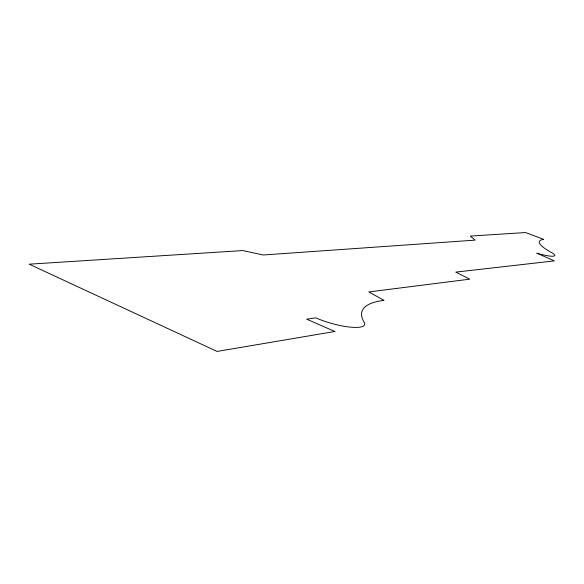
<?xml version="1.0" encoding="UTF-8"?>
<svg xmlns="http://www.w3.org/2000/svg" width="584" height="584" viewBox="0 0 584 584"><rect width="100%" height="100%" fill="white"/><g stroke="black" fill="none" stroke-linecap="round" stroke-linejoin="round"><path stroke-width="0.88" d="M334.844 331.486L217.087 351.444L29.2 264.187L242.813 250.572L263.114 254.996L475.172 240.126L470.317 236.082L525.593 232.556L543.762 239.382A73.051 11.184 17.7 0 0 550.223 251.85A19.352 3.095 17.3 0 1 553.26 256.201A19.352 3.095 17.3 0 1 536.82 253.171L554.34 260.887L455.776 272.115L469.77 279.167L368.803 291.942L384.031 300.366A160.761 37.85 17.7 0 0 364.022 322.061A32.58 7.95 15.9 0 1 350.969 327.179A32.58 7.95 15.9 0 1 315.769 317.827L306.702 319.178L334.844 331.486"/></g></svg>
